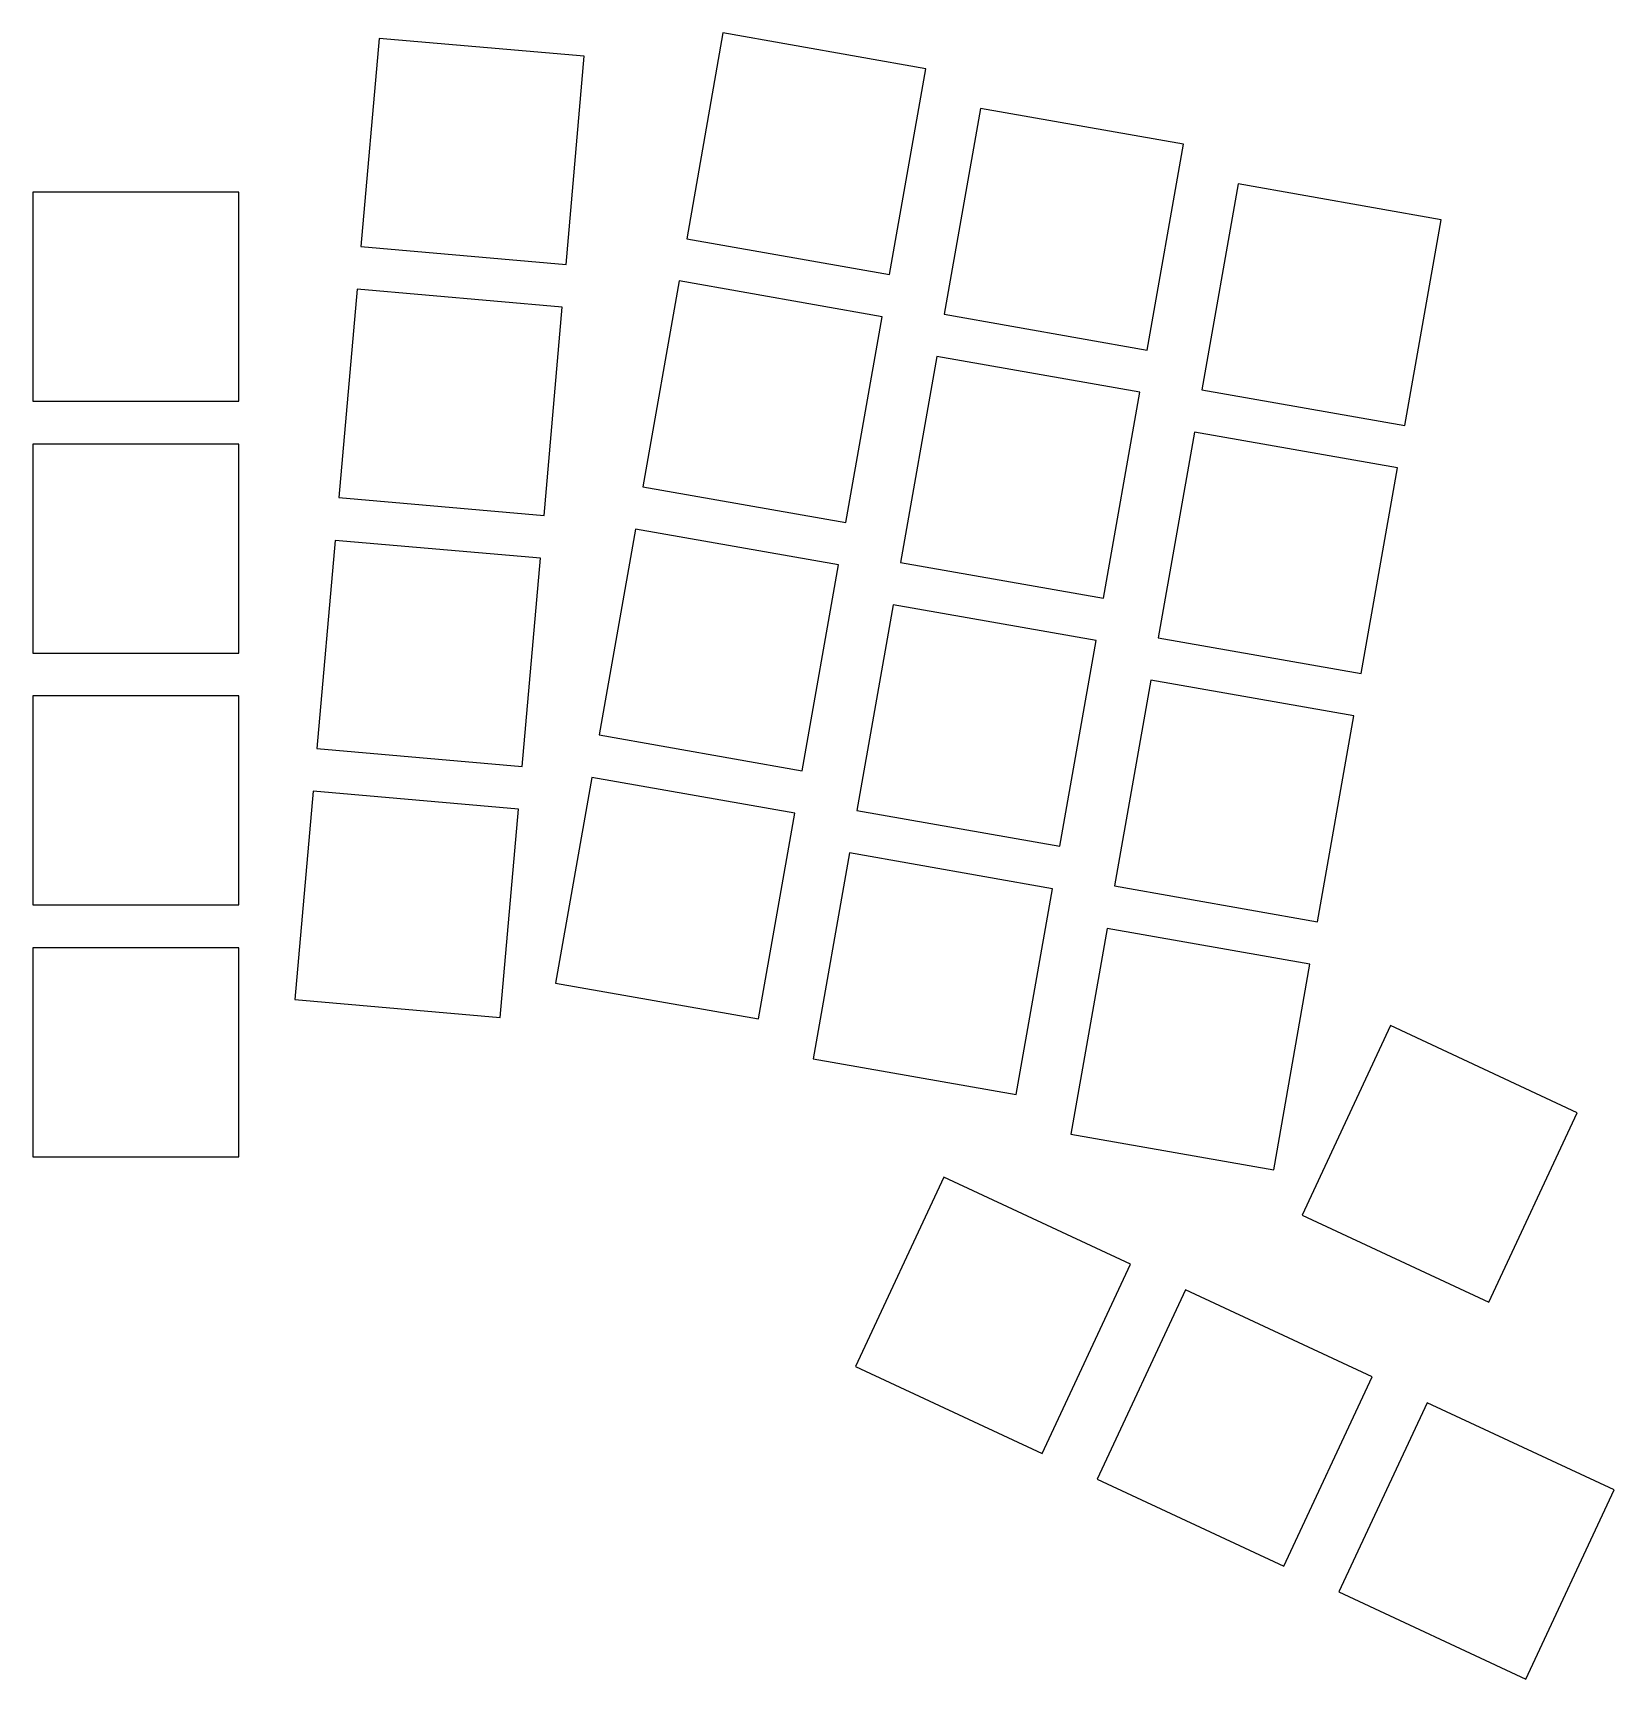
# Model space of a CAD drawing. Header units: millimetres. Extents: x 93 to 200, y -142 to -31.
import ezdxf

# ---------------------------------------------------------------- set-up
doc = ezdxf.new("R2010")
doc.units = ezdxf.units.MM

msp = doc.modelspace()

# ---------------------------------------------------------------- linework, layer by layer
for p, q in [((116.4, -31.58), (115.17, -45.62)), ((130.24, -32.79), (116.4, -31.58)), ((139.6, -31.21), (137.15, -45.1)), ((153.29, -33.63), (139.6, -31.21)), ((129.02, -46.83), (130.24, -32.79)), ((150.84, -47.51), (153.29, -33.63)), ((156.98, -36.31), (154.53, -50.19)), ((170.67, -38.72), (156.98, -36.31)), ((168.22, -52.61), (170.67, -38.72)), ((106.95, -41.95), (93.05, -41.95)), ((93.05, -41.95), (93.05, -56.05)), ((106.95, -56.05), (106.95, -41.95)), ((174.36, -41.4), (171.91, -55.29)), ((188.05, -43.82), (174.36, -41.4)), ((185.6, -57.7), (188.05, -43.82)), ((137.15, -45.1), (150.84, -47.51)), ((115.17, -45.62), (129.02, -46.83)), ((114.92, -48.51), (113.69, -62.56)), ((128.76, -49.72), (114.92, -48.51)), ((136.65, -47.95), (134.2, -61.84)), ((150.34, -50.37), (136.65, -47.95)), ((127.53, -63.77), (128.76, -49.72)), ((147.89, -64.25), (150.34, -50.37)), ((154.53, -50.19), (168.22, -52.61)), ((154.03, -53.05), (151.58, -66.94)), ((167.72, -55.46), (154.03, -53.05)), ((165.27, -69.35), (167.72, -55.46)), ((171.91, -55.29), (185.6, -57.7)), ((93.05, -56.05), (106.95, -56.05)), ((171.41, -58.15), (168.96, -72.03)), ((185.1, -60.56), (171.41, -58.15)), ((106.95, -58.95), (93.05, -58.95)), ((93.05, -58.95), (93.05, -73.05)), ((106.95, -73.05), (106.95, -58.95)), ((182.65, -74.44), (185.1, -60.56)), ((134.2, -61.84), (147.89, -64.25)), ((113.69, -62.56), (127.53, -63.77)), ((113.43, -65.45), (112.21, -79.49)), ((127.28, -66.66), (113.43, -65.45)), ((133.7, -64.7), (131.25, -78.58)), ((147.39, -67.11), (133.7, -64.7)), ((126.05, -80.71), (127.28, -66.66)), ((144.94, -81), (147.39, -67.11)), ((151.58, -66.94), (165.27, -69.35)), ((151.08, -69.79), (148.63, -83.68)), ((164.77, -72.21), (151.08, -69.79)), ((168.96, -72.03), (182.65, -74.44)), ((93.05, -73.05), (106.95, -73.05)), ((162.32, -86.09), (164.77, -72.21)), ((168.46, -74.89), (166.01, -88.77)), ((182.15, -77.3), (168.46, -74.89)), ((106.95, -75.95), (93.05, -75.95)), ((93.05, -75.95), (93.05, -90.05)), ((106.95, -90.05), (106.95, -75.95)), ((179.7, -91.19), (182.15, -77.3)), ((131.25, -78.58), (144.94, -81)), ((112.21, -79.49), (126.05, -80.71)), ((130.75, -81.44), (128.3, -95.32)), ((144.44, -83.85), (130.75, -81.44)), ((111.95, -82.38), (110.72, -96.43)), ((125.8, -83.59), (111.95, -82.38)), ((124.57, -97.64), (125.8, -83.59)), ((141.99, -97.74), (144.44, -83.85)), ((148.63, -83.68), (162.32, -86.09)), ((148.13, -86.53), (145.68, -100.42)), ((161.82, -88.95), (148.13, -86.53)), ((166.01, -88.77), (179.7, -91.19)), ((159.37, -102.83), (161.82, -88.95)), ((93.05, -90.05), (106.95, -90.05)), ((165.51, -91.63), (163.06, -105.51)), ((179.19, -94.04), (165.51, -91.63)), ((106.95, -92.95), (93.05, -92.95)), ((93.05, -92.95), (93.05, -107.05)), ((106.95, -107.05), (106.95, -92.95)), ((176.75, -107.93), (179.19, -94.04)), ((128.3, -95.32), (141.99, -97.74)), ((110.72, -96.43), (124.57, -97.64)), ((184.63, -98.19), (178.67, -110.97)), ((197.23, -104.07), (184.63, -98.19)), ((145.68, -100.42), (159.37, -102.83)), ((191.27, -116.85), (197.23, -104.07)), ((163.06, -105.51), (176.75, -107.93)), ((93.05, -107.05), (106.95, -107.05)), ((154.49, -108.41), (148.53, -121.19)), ((167.08, -114.29), (154.49, -108.41)), ((178.67, -110.97), (191.27, -116.85)), ((161.12, -127.06), (167.08, -114.29)), ((170.8, -116.02), (164.84, -128.8)), ((183.4, -121.89), (170.8, -116.02)), ((148.53, -121.19), (161.12, -127.06)), ((177.44, -134.67), (183.4, -121.89)), ((187.11, -123.63), (181.15, -136.4)), ((199.71, -129.5), (187.11, -123.63)), ((164.84, -128.8), (177.44, -134.67)), ((193.75, -142.28), (199.71, -129.5)), ((181.15, -136.4), (193.75, -142.28))]:
    msp.add_line(p, q)

doc.saveas('drawing.dxf')
